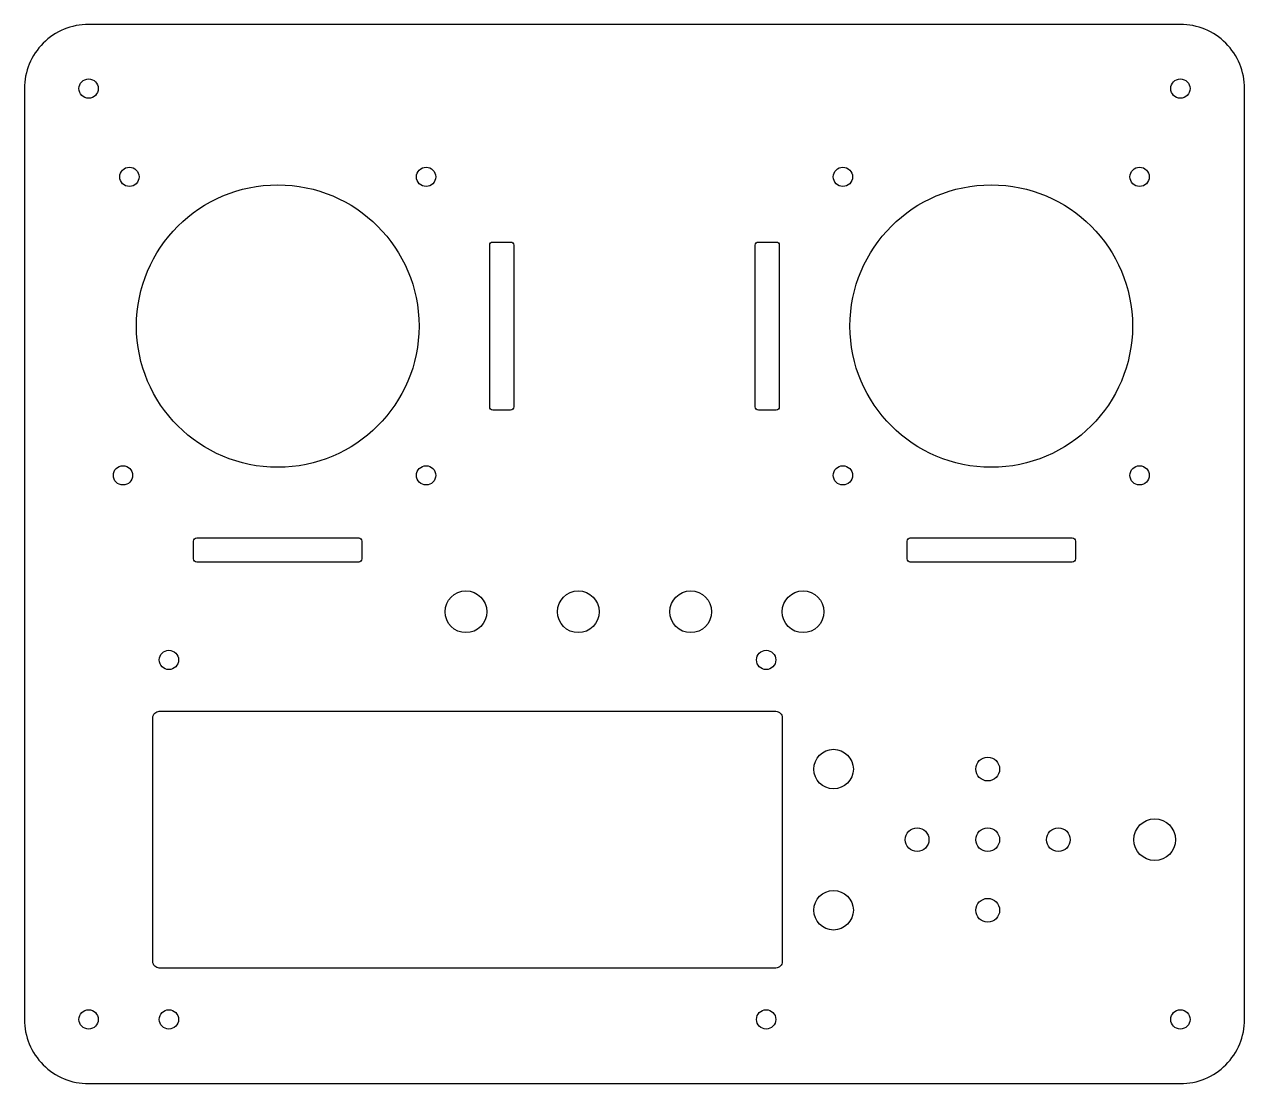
# Model space of a CAD drawing. Header units: inches. Extents: x -0.51 to 6.97, y 0.04 to 6.54.
import ezdxf

# ---------------------------------------------------------------- set-up
doc = ezdxf.new("R2010")
doc.units = ezdxf.units.IN
doc.header["$MEASUREMENT"] = 0

msp = doc.modelspace()

# ---------------------------------------------------------------- linework, layer by layer
for points in [[(-0.1181, 6.5368, 0.414214), (-0.5118, 6.1431), (-0.5118, 0.4345, 0.414214), (-0.1181, 0.0408), (6.5748, 0.0408, 0.414214), (6.9685, 0.4345), (6.9685, 6.1431, 0.414214), (6.5748, 6.5368)], [(2.3406, 5.1825, -0.414214), (2.3602, 5.2022), (2.4685, 5.2022, -0.414214), (2.4882, 5.1825), (2.4882, 4.1904, -0.414214), (2.4685, 4.1707), (2.3602, 4.1707, -0.414214), (2.3406, 4.1904)], [(3.9882, 4.1707, -0.414214), (3.9685, 4.1904), (3.9685, 5.1825, -0.414214), (3.9882, 5.2022), (4.0965, 5.2022, -0.414214), (4.1161, 5.1825), (4.1161, 4.1904, -0.414214), (4.0965, 4.1707)], [(1.5374, 3.3872, -0.414214), (1.5571, 3.3676), (1.5571, 3.2593, -0.414214), (1.5374, 3.2396), (0.5453, 3.2396, -0.414214), (0.5256, 3.2593), (0.5256, 3.3676, -0.414214), (0.5453, 3.3872)], [(4.9193, 3.2396, -0.414214), (4.8996, 3.2593), (4.8996, 3.3676, -0.414214), (4.9193, 3.3872), (5.9114, 3.3872, -0.414214), (5.9311, 3.3676), (5.9311, 3.2593, -0.414214), (5.9114, 3.2396)], [(4.1339, 0.7888, -0.414214), (4.0945, 0.7494), (0.315, 0.7494, -0.414214), (0.2756, 0.7888), (0.2756, 2.2849, -0.414214), (0.315, 2.3243), (4.0945, 2.3243, -0.414214), (4.1339, 2.2849)]]:
    msp.add_lwpolyline(points, format="xyb", close=True)
for centre, radius in [((-0.1181, 6.1431), 0.0591), ((6.5748, 6.1431), 0.0591), ((0.1319, 5.6018), 0.0591), ((1.9508, 5.6018), 0.0591), ((4.5059, 5.6018), 0.0591), ((6.3248, 5.6018), 0.0591), ((1.0413, 4.6865), 0.8661), ((5.4154, 4.6865), 0.8661), ((0.0925, 3.7711), 0.0591), ((1.9508, 3.7711), 0.0591), ((4.5059, 3.7711), 0.0591), ((6.3248, 3.7711), 0.0591), ((2.1949, 2.9345), 0.128), ((2.8839, 2.9345), 0.128), ((3.5728, 2.9345), 0.128), ((4.2618, 2.9345), 0.128), ((0.374, 2.6392), 0.0591), ((4.0354, 2.6392), 0.0591), ((4.4488, 1.9699), 0.1211), ((5.3937, 1.9699), 0.0728), ((6.4173, 1.5368), 0.128), ((4.9606, 1.5368), 0.0728), ((5.3937, 1.5368), 0.0728), ((5.8268, 1.5368), 0.0728), ((4.4488, 1.1038), 0.1211), ((5.3937, 1.1038), 0.0728), ((-0.1181, 0.4345), 0.0591), ((0.374, 0.4345), 0.0591), ((4.0354, 0.4345), 0.0591), ((6.5748, 0.4345), 0.0591)]:
    msp.add_circle(centre, radius)

doc.saveas('drawing.dxf')
